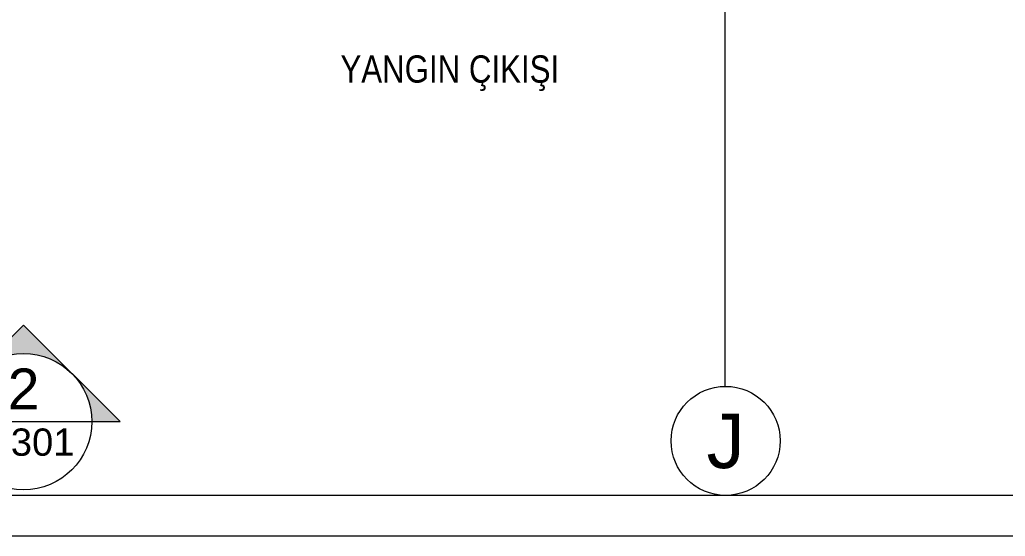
# Model space of a CAD drawing. Extents: x -1417 to 34975, y -245 to 8298.
# Drawn here: x 3382.3 to 3743.7, y 0 to 189.5 of the extents above; entities that cross this region are included whole.
import ezdxf
from ezdxf.enums import TextEntityAlignment as Align

# ---------------------------------------------------------------- set-up
doc = ezdxf.new("R2010")
doc.units = 0
doc.layers.get('0').update_dxf_attribs({"color": 9, "lineweight": 9})
doc.layers.add('21', color=9, linetype='Continuous', lineweight=9)
doc.layers.add('24', color=9, linetype='Continuous', lineweight=9)
doc.styles.add('Arial', font='arial.ttf', dxfattribs={"height": 2.5})
doc.styles.add('MuuM_TEXT-STANDART', font='ARIALN.TTF')

# ---------------------------------------------------------------- blocks, each defined once
blk = doc.blocks.new('0_aks')
at = {"linetype": 'Continuous'}
blk.add_circle((0, 0), 2, dxfattribs=at)
at = {"style": 'Arial'}
blk.add_attdef('AKS', text='', height=2, dxfattribs=at).set_placement((0, 0), align=Align.MIDDLE_CENTER)
blk = doc.blocks.new('p-aks_vw')
at = {"layer": '24', "ltscale": 2}
blk.add_lwpolyline([(3240, 40), (3240, -257.5)], dxfattribs=at)
at = {"layer": '24', "xscale": 10, "yscale": 10, "zscale": 10}
blk.add_blockref('0_aks', (3240.29, -277.5), dxfattribs=at).add_auto_attribs({'AKS': 'J'})
blk = doc.blocks.new('0_exteriorelevation1')
h = blk.add_hatch(color=256)
h.paths.add_polyline_path([(7.071, 0), (0, 7.071), (-7.071, 0)])
h.paths.add_polyline_path([(5, 0, 1), (-5, 0)], flags=16)
blk.add_lwpolyline([(7.071, 0), (0, 7.071), (-7.071, 0), (7.071, 0)])
blk.add_lwpolyline([(7.071, 0), (0, 7.071), (-7.071, 0), (7.071, 0)])
blk.add_circle((0, 0), 5)
at = {"style": 'Arial'}
blk.add_attdef('KESITADI', text='', height=3, dxfattribs=at).set_placement((0, 0), align=Align.BOTTOM_CENTER)
blk.add_attdef('PAFTAADI', text='', height=2, dxfattribs=at).set_placement((0, -0.5), align=Align.TOP_CENTER)

msp = doc.modelspace()

# ---------------------------------------------------------------- linework, layer by layer
at = {"color": 4}
for points in [[(6995, 0), (0, 0), (0, 4205), (6995, 4205)], [(80, 4190), (6455.06, 4190), (6455.06, 15), (80, 15)]]:
    msp.add_lwpolyline(points, close=True, dxfattribs=at)

# ---------------------------------------------------------------- block references
at = {"layer": '21', "xscale": 5, "yscale": 5, "zscale": 5}
msp.add_blockref('0_exteriorelevation1', (3383.76, 42.05), dxfattribs=at).add_auto_attribs({'KESITADI': '2', 'PAFTAADI': 'B-301'})
at = {"layer": '24'}
msp.add_blockref('p-aks_vw', (400.84, 312.5), dxfattribs=at)

# ---------------------------------------------------------------- texts
at = {"layer": '21', "insert": (3540.02, 169.86), "char_height": 10, "width": 671.3122, "attachment_point": 5, "style": 'MuuM_TEXT-STANDART'}
msp.add_mtext('YANGIN ÇIKIŞI', dxfattribs=at)

doc.saveas('drawing.dxf')
